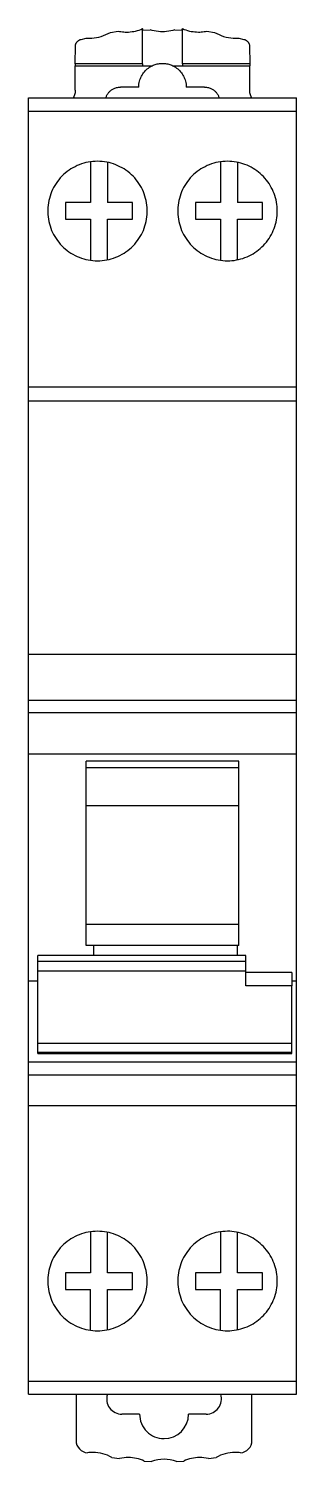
# Model space of a CAD drawing. Header units: millimetres. Extents: x 1019 to 1519, y 1262 to 1448.
# Drawn here: x 1132.85 to 1134.6, y 1264.95 to 1274.32 of the extents above; entities that cross this region are included whole.
import ezdxf

# ---------------------------------------------------------------- set-up
doc = ezdxf.new("R2010")
doc.units = ezdxf.units.MM

msp = doc.modelspace()

# ---------------------------------------------------------------- linework, layer by layer
for p, q in [((1133.3547, 1274.2835), (1133.3694, 1274.2905)), ((1133.3694, 1274.2905), (1133.3839, 1274.2986)), ((1133.3839, 1274.2986), (1133.4341, 1274.3067)), ((1133.4341, 1274.3067), (1133.4435, 1274.3048)), ((1133.4435, 1274.3048), (1133.4529, 1274.3033)), ((1133.4529, 1274.3033), (1133.4623, 1274.3021)), ((1133.4623, 1274.3021), (1133.4716, 1274.3012)), ((1133.4716, 1274.3012), (1133.4809, 1274.3007)), ((1133.4809, 1274.3007), (1133.4901, 1274.3006)), ((1133.4901, 1274.3006), (1133.502, 1274.3008)), ((1133.502, 1274.3008), (1133.5138, 1274.3017)), ((1133.5138, 1274.3017), (1133.5255, 1274.303)), ((1133.5255, 1274.303), (1133.5372, 1274.3049)), ((1133.5372, 1274.3049), (1133.5488, 1274.3073)), ((1133.5488, 1274.3073), (1133.5603, 1274.3103)), ((1133.5603, 1274.3103), (1133.5719, 1274.3138)), ((1133.5719, 1274.3138), (1133.5833, 1274.318)), ((1133.5833, 1274.318), (1133.5947, 1274.3227)), ((1133.5955, 1274.3164), (1133.5947, 1274.3227)), ((1133.5947, 1274.0918), (1133.5947, 1274.3227)), ((1133.5947, 1274.3164), (1133.5955, 1274.3164)), ((1133.5959, 1274.3131), (1133.5955, 1274.3164)), ((1133.5959, 1274.3131), (1133.6436, 1274.3154)), ((1133.6572, 1274.3112), (1133.6436, 1274.3154)), ((1133.6707, 1274.3078), (1133.6572, 1274.3112)), ((1133.6842, 1274.3053), (1133.6707, 1274.3078)), ((1133.6977, 1274.3034), (1133.6842, 1274.3053)), ((1133.7112, 1274.3024), (1133.6977, 1274.3034)), ((1133.7247, 1274.302), (1133.7112, 1274.3024)), ((1133.7382, 1274.3024), (1133.7247, 1274.302)), ((1133.7517, 1274.3034), (1133.7382, 1274.3024)), ((1133.7652, 1274.3053), (1133.7517, 1274.3034)), ((1133.7787, 1274.3078), (1133.7652, 1274.3053)), ((1133.7923, 1274.3112), (1133.7787, 1274.3078)), ((1133.8058, 1274.3154), (1133.7923, 1274.3112)), ((1133.8058, 1274.3154), (1133.8535, 1274.3131)), ((1133.8535, 1274.3131), (1133.8539, 1274.3164)), ((1133.8539, 1274.3164), (1133.8547, 1274.3227)), ((1133.8539, 1274.3164), (1133.8547, 1274.3164)), ((1133.8547, 1274.3227), (1133.8661, 1274.318)), ((1133.8547, 1274.0918), (1133.8547, 1274.3227)), ((1133.8661, 1274.318), (1133.8776, 1274.3139)), ((1133.8776, 1274.3139), (1133.8892, 1274.3103)), ((1133.8892, 1274.3103), (1133.9008, 1274.3073)), ((1133.9008, 1274.3073), (1133.9125, 1274.3049)), ((1133.9125, 1274.3049), (1133.9242, 1274.303)), ((1133.9242, 1274.303), (1133.9359, 1274.3017)), ((1133.9359, 1274.3017), (1133.9478, 1274.3009)), ((1133.9478, 1274.3009), (1133.9597, 1274.3006)), ((1133.9597, 1274.3006), (1133.9688, 1274.3008)), ((1133.9688, 1274.3008), (1133.9779, 1274.3012)), ((1133.9779, 1274.3012), (1133.9871, 1274.3021)), ((1133.9871, 1274.3021), (1133.9963, 1274.3032)), ((1133.9963, 1274.3032), (1134.0056, 1274.3047)), ((1134.0056, 1274.3047), (1134.0149, 1274.3065)), ((1134.0149, 1274.3065), (1134.065, 1274.2986)), ((1134.065, 1274.2986), (1134.0795, 1274.2905)), ((1134.0795, 1274.2905), (1134.0943, 1274.2835)), ((1133.1548, 1274.0918), (1133.1549, 1274.2094)), ((1133.1549, 1274.2094), (1133.1553, 1274.2124)), ((1133.1553, 1274.2124), (1133.1558, 1274.2152)), ((1133.1558, 1274.2152), (1133.1564, 1274.218)), ((1133.1564, 1274.218), (1133.1572, 1274.2206)), ((1133.1572, 1274.2206), (1133.1581, 1274.2231)), ((1133.1581, 1274.2231), (1133.1591, 1274.2255)), ((1133.1591, 1274.2255), (1133.1603, 1274.2278)), ((1133.1603, 1274.2278), (1133.1615, 1274.23)), ((1133.1615, 1274.23), (1133.1629, 1274.2321)), ((1133.1629, 1274.2321), (1133.1644, 1274.2341)), ((1133.1644, 1274.2341), (1133.1659, 1274.236)), ((1133.1659, 1274.236), (1133.1676, 1274.2379)), ((1133.1676, 1274.2379), (1133.1693, 1274.2397)), ((1133.1693, 1274.2397), (1133.1711, 1274.2414)), ((1133.1711, 1274.2414), (1133.173, 1274.2431)), ((1133.173, 1274.2431), (1133.175, 1274.2446)), ((1133.175, 1274.2446), (1133.1772, 1274.246)), ((1133.1772, 1274.246), (1133.1794, 1274.2474)), ((1133.1794, 1274.2474), (1133.1818, 1274.2486)), ((1133.1818, 1274.2486), (1133.1843, 1274.2497)), ((1133.1843, 1274.2497), (1133.1869, 1274.2507)), ((1133.1869, 1274.2507), (1133.1897, 1274.2516)), ((1133.1897, 1274.2516), (1133.1926, 1274.2523)), ((1133.1926, 1274.2523), (1133.2253, 1274.2612)), ((1133.2253, 1274.2612), (1133.2287, 1274.261)), ((1133.2287, 1274.261), (1133.232, 1274.2608)), ((1133.232, 1274.2608), (1133.2354, 1274.2606)), ((1133.2354, 1274.2606), (1133.2387, 1274.2605)), ((1133.2387, 1274.2605), (1133.2421, 1274.2605)), ((1133.2421, 1274.2605), (1133.2454, 1274.2605)), ((1133.2454, 1274.2605), (1133.2617, 1274.2609)), ((1133.2617, 1274.2609), (1133.2777, 1274.2624)), ((1133.2777, 1274.2624), (1133.2935, 1274.2648)), ((1133.2935, 1274.2648), (1133.3092, 1274.2681)), ((1133.3092, 1274.2681), (1133.3245, 1274.2723)), ((1133.3245, 1274.2723), (1133.3397, 1274.2774)), ((1133.3397, 1274.2774), (1133.3547, 1274.2835)), ((1134.0943, 1274.2835), (1134.1093, 1274.2774)), ((1134.1093, 1274.2774), (1134.1245, 1274.2723)), ((1134.1245, 1274.2723), (1134.14, 1274.2681)), ((1134.14, 1274.2681), (1134.1557, 1274.2648)), ((1134.1557, 1274.2648), (1134.1715, 1274.2624)), ((1134.1715, 1274.2624), (1134.1876, 1274.2609)), ((1134.1876, 1274.2609), (1134.204, 1274.2605)), ((1134.204, 1274.2605), (1134.2073, 1274.2605)), ((1134.2073, 1274.2605), (1134.2106, 1274.2605)), ((1134.2106, 1274.2605), (1134.214, 1274.2606)), ((1134.214, 1274.2606), (1134.2174, 1274.2608)), ((1134.2174, 1274.2608), (1134.2207, 1274.261)), ((1134.2207, 1274.261), (1134.2241, 1274.2612)), ((1134.2241, 1274.2612), (1134.2568, 1274.2523)), ((1134.2568, 1274.2523), (1134.2597, 1274.2516)), ((1134.2597, 1274.2516), (1134.2625, 1274.2507)), ((1134.2625, 1274.2507), (1134.2651, 1274.2497)), ((1134.2651, 1274.2497), (1134.2676, 1274.2486)), ((1134.2676, 1274.2486), (1134.27, 1274.2474)), ((1134.27, 1274.2474), (1134.2722, 1274.246)), ((1134.2722, 1274.246), (1134.2744, 1274.2446)), ((1134.2744, 1274.2446), (1134.2764, 1274.243)), ((1134.2764, 1274.243), (1134.2783, 1274.2414)), ((1134.2783, 1274.2414), (1134.2801, 1274.2397)), ((1134.2801, 1274.2397), (1134.2818, 1274.2379)), ((1134.2818, 1274.2379), (1134.2834, 1274.236)), ((1134.2834, 1274.236), (1134.285, 1274.2341)), ((1134.285, 1274.2341), (1134.2865, 1274.2321)), ((1134.2865, 1274.2321), (1134.2878, 1274.2299)), ((1134.2878, 1274.2299), (1134.2891, 1274.2278)), ((1134.2891, 1274.2278), (1134.2902, 1274.2255)), ((1134.2902, 1274.2255), (1134.2913, 1274.2231)), ((1134.2913, 1274.2231), (1134.2922, 1274.2206)), ((1134.2922, 1274.2206), (1134.293, 1274.2179)), ((1134.293, 1274.2179), (1134.2936, 1274.2152)), ((1134.2936, 1274.2152), (1134.2941, 1274.2123)), ((1134.2941, 1274.2123), (1134.2945, 1274.2094)), ((1134.2945, 1274.2094), (1134.2946, 1274.0918)), ((1133.1547, 1273.9206), (1133.1548, 1274.0802)), ((1133.5947, 1274.0918), (1133.1548, 1274.0918)), ((1133.1548, 1274.0918), (1133.1548, 1274.0802)), ((1133.1548, 1274.0802), (1133.5947, 1274.0802)), ((1133.5831, 1274.0038), (1133.5869, 1274.0117)), ((1133.5869, 1274.0117), (1133.5911, 1274.0193)), ((1133.5911, 1274.0193), (1133.5957, 1274.0266)), ((1133.5947, 1274.0918), (1133.5947, 1274.0802)), ((1133.5947, 1274.0802), (1133.6571, 1274.0802)), ((1133.5957, 1274.0266), (1133.6007, 1274.0337)), ((1133.6007, 1274.0337), (1133.6061, 1274.0405)), ((1133.6061, 1274.0405), (1133.612, 1274.0471)), ((1133.612, 1274.0471), (1133.6182, 1274.0534)), ((1133.6182, 1274.0534), (1133.625, 1274.0594)), ((1133.625, 1274.0594), (1133.6322, 1274.0651)), ((1133.6322, 1274.0651), (1133.6399, 1274.0705)), ((1133.6399, 1274.0705), (1133.6482, 1274.0755)), ((1133.6482, 1274.0755), (1133.6571, 1274.0802)), ((1133.6571, 1274.0802), (1133.6638, 1274.0833)), ((1133.6638, 1274.0833), (1133.6706, 1274.086)), ((1133.6706, 1274.086), (1133.6774, 1274.0884)), ((1133.6774, 1274.0884), (1133.6841, 1274.0904)), ((1133.6841, 1274.0904), (1133.6909, 1274.0921)), ((1133.6909, 1274.0921), (1133.6976, 1274.0934)), ((1133.6976, 1274.0934), (1133.7044, 1274.0945)), ((1133.7044, 1274.0945), (1133.7112, 1274.0952)), ((1133.7112, 1274.0952), (1133.7179, 1274.0956)), ((1133.7179, 1274.0956), (1133.7247, 1274.0957)), ((1133.7247, 1274.0957), (1133.7315, 1274.0956)), ((1133.7315, 1274.0956), (1133.7382, 1274.0952)), ((1133.7382, 1274.0952), (1133.745, 1274.0945)), ((1133.745, 1274.0945), (1133.7518, 1274.0934)), ((1133.7518, 1274.0934), (1133.7585, 1274.0921)), ((1133.7585, 1274.0921), (1133.7653, 1274.0904)), ((1133.7653, 1274.0904), (1133.7721, 1274.0884)), ((1133.7721, 1274.0884), (1133.7788, 1274.086)), ((1133.7788, 1274.086), (1133.7856, 1274.0833)), ((1133.7856, 1274.0833), (1133.7923, 1274.0802)), ((1133.7923, 1274.0802), (1133.8547, 1274.0802)), ((1133.7923, 1274.0802), (1133.8012, 1274.0755)), ((1133.8012, 1274.0755), (1133.8095, 1274.0705)), ((1133.8095, 1274.0705), (1133.8172, 1274.0651)), ((1133.8172, 1274.0651), (1133.8244, 1274.0594)), ((1133.8244, 1274.0594), (1133.8312, 1274.0534)), ((1133.8312, 1274.0534), (1133.8375, 1274.0471)), ((1133.8375, 1274.0471), (1133.8433, 1274.0405)), ((1133.8433, 1274.0405), (1133.8487, 1274.0337)), ((1133.8487, 1274.0337), (1133.8537, 1274.0266)), ((1133.8537, 1274.0266), (1133.8583, 1274.0193)), ((1134.2946, 1274.0918), (1133.8547, 1274.0918)), ((1133.8547, 1274.0918), (1133.8547, 1274.0802)), ((1133.8547, 1274.0802), (1134.2946, 1274.0802)), ((1133.8583, 1274.0193), (1133.8625, 1274.0117)), ((1133.8625, 1274.0117), (1133.8663, 1274.0038)), ((1134.2946, 1274.0918), (1134.2946, 1274.0802)), ((1134.2947, 1273.9206), (1134.2946, 1274.0802)), ((1133.1547, 1273.9206), (1133.1543, 1273.9119)), ((1133.3812, 1273.9136), (1133.3847, 1273.9167)), ((1133.3847, 1273.9167), (1133.3883, 1273.9197)), ((1133.3883, 1273.9197), (1133.3921, 1273.9225)), ((1133.3921, 1273.9225), (1133.3961, 1273.9252)), ((1133.3961, 1273.9252), (1133.4003, 1273.9277)), ((1133.4003, 1273.9277), (1133.4047, 1273.93)), ((1133.4047, 1273.93), (1133.4092, 1273.9322)), ((1133.4092, 1273.9322), (1133.4141, 1273.9342)), ((1133.4141, 1273.9342), (1133.4192, 1273.936)), ((1133.4192, 1273.936), (1133.4245, 1273.9375)), ((1133.4245, 1273.9375), (1133.4302, 1273.9388)), ((1133.4302, 1273.9388), (1133.4362, 1273.9399)), ((1133.4362, 1273.9399), (1133.4427, 1273.9405)), ((1133.4427, 1273.9405), (1133.4497, 1273.9407)), ((1133.5697, 1273.9407), (1133.4497, 1273.9407)), ((1133.5697, 1273.9407), (1133.57, 1273.9508)), ((1133.57, 1273.9508), (1133.5709, 1273.9604)), ((1133.5709, 1273.9604), (1133.5724, 1273.9697)), ((1133.5724, 1273.9697), (1133.5744, 1273.9787)), ((1133.5744, 1273.9787), (1133.5769, 1273.9873)), ((1133.5769, 1273.9873), (1133.5798, 1273.9957)), ((1133.5798, 1273.9957), (1133.5831, 1274.0038)), ((1133.8663, 1274.0038), (1133.8696, 1273.9957)), ((1133.8696, 1273.9957), (1133.8725, 1273.9873)), ((1133.8725, 1273.9873), (1133.875, 1273.9787)), ((1133.875, 1273.9787), (1133.877, 1273.9697)), ((1133.877, 1273.9697), (1133.8785, 1273.9604)), ((1133.8785, 1273.9604), (1133.8794, 1273.9508)), ((1133.8794, 1273.9508), (1133.8797, 1273.9407)), ((1133.9997, 1273.9407), (1133.8797, 1273.9407)), ((1133.9997, 1273.9407), (1134.0067, 1273.9405)), ((1134.0067, 1273.9405), (1134.0132, 1273.9399)), ((1134.0132, 1273.9399), (1134.0192, 1273.9388)), ((1134.0192, 1273.9388), (1134.0249, 1273.9375)), ((1134.0249, 1273.9375), (1134.0302, 1273.936)), ((1134.0302, 1273.936), (1134.0353, 1273.9342)), ((1134.0353, 1273.9342), (1134.0402, 1273.9322)), ((1134.0402, 1273.9322), (1134.0448, 1273.93)), ((1134.0448, 1273.93), (1134.0491, 1273.9277)), ((1134.0491, 1273.9277), (1134.0533, 1273.9252)), ((1134.0533, 1273.9252), (1134.0573, 1273.9225)), ((1134.0573, 1273.9225), (1134.0611, 1273.9197)), ((1134.0611, 1273.9197), (1134.0647, 1273.9167)), ((1134.0647, 1273.9167), (1134.0682, 1273.9136)), ((1134.2951, 1273.9119), (1134.2947, 1273.9206)), ((1132.8497, 1273.7841), (1132.8497, 1273.8707)), ((1132.8497, 1273.8707), (1134.5997, 1273.8707)), ((1133.1444, 1273.8766), (1133.1413, 1273.8707)), ((1133.1473, 1273.8828), (1133.1444, 1273.8766)), ((1133.1497, 1273.8894), (1133.1473, 1273.8828)), ((1133.1518, 1273.8964), (1133.1497, 1273.8894)), ((1133.1534, 1273.9039), (1133.1518, 1273.8964)), ((1133.1543, 1273.9119), (1133.1534, 1273.9039)), ((1133.3543, 1273.8707), (1133.3559, 1273.8754)), ((1133.3559, 1273.8754), (1133.3576, 1273.8798)), ((1133.3576, 1273.8798), (1133.3596, 1273.8841)), ((1133.3596, 1273.8841), (1133.3617, 1273.8883)), ((1133.3617, 1273.8883), (1133.364, 1273.8923)), ((1133.364, 1273.8923), (1133.3665, 1273.8962)), ((1133.3665, 1273.8962), (1133.3691, 1273.8999)), ((1133.3691, 1273.8999), (1133.3719, 1273.9035)), ((1133.3719, 1273.9035), (1133.3748, 1273.907)), ((1133.3748, 1273.907), (1133.3779, 1273.9104)), ((1133.3779, 1273.9104), (1133.3812, 1273.9136)), ((1134.0682, 1273.9136), (1134.0715, 1273.9104)), ((1134.0715, 1273.9104), (1134.0746, 1273.907)), ((1134.0746, 1273.907), (1134.0775, 1273.9035)), ((1134.0775, 1273.9035), (1134.0803, 1273.8999)), ((1134.0803, 1273.8999), (1134.0829, 1273.8962)), ((1134.0829, 1273.8962), (1134.0854, 1273.8923)), ((1134.0854, 1273.8923), (1134.0877, 1273.8883)), ((1134.0877, 1273.8883), (1134.0898, 1273.8841)), ((1134.0898, 1273.8841), (1134.0918, 1273.8798)), ((1134.0918, 1273.8798), (1134.0935, 1273.8754)), ((1134.0935, 1273.8754), (1134.0951, 1273.8707)), ((1134.296, 1273.9039), (1134.2951, 1273.9119)), ((1134.2976, 1273.8964), (1134.296, 1273.9039)), ((1134.2997, 1273.8894), (1134.2976, 1273.8964)), ((1134.3021, 1273.8828), (1134.2997, 1273.8894)), ((1134.305, 1273.8766), (1134.3021, 1273.8828)), ((1134.3081, 1273.8707), (1134.305, 1273.8766)), ((1134.5997, 1273.7841), (1134.5997, 1273.8707)), ((1132.8497, 1271.9807), (1132.8497, 1273.7841)), ((1132.8497, 1273.7841), (1134.5997, 1273.7841)), ((1134.5997, 1271.9807), (1134.5997, 1273.7841)), ((1133.2243, 1273.4462), (1133.2096, 1273.4423)), ((1133.2392, 1273.4494), (1133.2243, 1273.4462)), ((1133.2541, 1273.4518), (1133.2392, 1273.4494)), ((1133.2692, 1273.4536), (1133.2541, 1273.4518)), ((1133.2547, 1273.4519), (1133.2547, 1273.1857)), ((1133.2844, 1273.4547), (1133.2692, 1273.4536)), ((1133.2997, 1273.455), (1133.2844, 1273.4547)), ((1133.3151, 1273.4547), (1133.2997, 1273.455)), ((1133.3303, 1273.4536), (1133.3151, 1273.4547)), ((1133.3453, 1273.4518), (1133.3303, 1273.4536)), ((1133.3603, 1273.4493), (1133.3453, 1273.4518)), ((1133.3752, 1273.4462), (1133.3603, 1273.4493)), ((1133.3647, 1273.4485), (1133.3647, 1273.1857)), ((1133.3899, 1273.4423), (1133.3752, 1273.4462)), ((1134.0743, 1273.4462), (1134.0596, 1273.4423)), ((1134.0891, 1273.4494), (1134.0743, 1273.4462)), ((1134.1041, 1273.4518), (1134.0891, 1273.4494)), ((1134.1192, 1273.4536), (1134.1041, 1273.4518)), ((1134.1047, 1273.4519), (1134.1047, 1273.1857)), ((1134.1344, 1273.4547), (1134.1192, 1273.4536)), ((1134.1497, 1273.455), (1134.1344, 1273.4547)), ((1134.1644, 1273.4547), (1134.1497, 1273.455)), ((1134.1789, 1273.4537), (1134.1644, 1273.4547)), ((1134.1933, 1273.4521), (1134.1789, 1273.4537)), ((1134.2077, 1273.4498), (1134.1933, 1273.4521)), ((1134.2219, 1273.4469), (1134.2077, 1273.4498)), ((1134.2147, 1273.4485), (1134.2147, 1273.1857)), ((1134.2361, 1273.4433), (1134.2219, 1273.4469)), ((1133.0671, 1273.3572), (1133.0567, 1273.346)), ((1133.078, 1273.3678), (1133.0671, 1273.3572)), ((1133.0893, 1273.3779), (1133.078, 1273.3678)), ((1133.1012, 1273.3875), (1133.0893, 1273.3779)), ((1133.1135, 1273.3965), (1133.1012, 1273.3875)), ((1133.1262, 1273.4049), (1133.1135, 1273.3965)), ((1133.1393, 1273.4128), (1133.1262, 1273.4049)), ((1133.1528, 1273.42), (1133.1393, 1273.4128)), ((1133.1665, 1273.4266), (1133.1528, 1273.42)), ((1133.1806, 1273.4325), (1133.1665, 1273.4266)), ((1133.195, 1273.4377), (1133.1806, 1273.4325)), ((1133.2096, 1273.4423), (1133.195, 1273.4377)), ((1133.4045, 1273.4377), (1133.3899, 1273.4423)), ((1133.4188, 1273.4325), (1133.4045, 1273.4377)), ((1133.4329, 1273.4265), (1133.4188, 1273.4325)), ((1133.4467, 1273.4199), (1133.4329, 1273.4265)), ((1133.4602, 1273.4127), (1133.4467, 1273.4199)), ((1133.4733, 1273.4049), (1133.4602, 1273.4127)), ((1133.486, 1273.3964), (1133.4733, 1273.4049)), ((1133.4983, 1273.3874), (1133.486, 1273.3964)), ((1133.5102, 1273.3778), (1133.4983, 1273.3874)), ((1133.5216, 1273.3677), (1133.5102, 1273.3778)), ((1133.5324, 1273.3571), (1133.5216, 1273.3677)), ((1133.5428, 1273.346), (1133.5324, 1273.3571)), ((1133.917, 1273.3572), (1133.9066, 1273.346)), ((1133.9279, 1273.3678), (1133.917, 1273.3572)), ((1133.9393, 1273.3779), (1133.9279, 1273.3678)), ((1133.9512, 1273.3875), (1133.9393, 1273.3779)), ((1133.9635, 1273.3965), (1133.9512, 1273.3875)), ((1133.9762, 1273.4049), (1133.9635, 1273.3965)), ((1133.9893, 1273.4128), (1133.9762, 1273.4049)), ((1134.0027, 1273.42), (1133.9893, 1273.4128)), ((1134.0165, 1273.4266), (1134.0027, 1273.42)), ((1134.0306, 1273.4325), (1134.0165, 1273.4266)), ((1134.045, 1273.4377), (1134.0306, 1273.4325)), ((1134.0596, 1273.4423), (1134.045, 1273.4377)), ((1134.2501, 1273.4392), (1134.2361, 1273.4433)), ((1134.2638, 1273.4344), (1134.2501, 1273.4392)), ((1134.2774, 1273.4289), (1134.2638, 1273.4344)), ((1134.2907, 1273.4229), (1134.2774, 1273.4289)), ((1134.3037, 1273.4163), (1134.2907, 1273.4229)), ((1134.3164, 1273.4091), (1134.3037, 1273.4163)), ((1134.3288, 1273.4014), (1134.3164, 1273.4091)), ((1134.3407, 1273.3931), (1134.3288, 1273.4014)), ((1134.3524, 1273.3842), (1134.3407, 1273.3931)), ((1134.3636, 1273.3749), (1134.3524, 1273.3842)), ((1134.3744, 1273.3651), (1134.3636, 1273.3749)), ((1134.3847, 1273.3548), (1134.3744, 1273.3651)), ((1134.3946, 1273.344), (1134.3847, 1273.3548)), ((1133.0061, 1273.2701), (1132.9999, 1273.2562)), ((1133.013, 1273.2836), (1133.0061, 1273.2701)), ((1133.0205, 1273.2969), (1133.013, 1273.2836)), ((1133.0287, 1273.3098), (1133.0205, 1273.2969)), ((1133.0374, 1273.3223), (1133.0287, 1273.3098)), ((1133.0468, 1273.3344), (1133.0374, 1273.3223)), ((1133.0567, 1273.346), (1133.0468, 1273.3344)), ((1133.5527, 1273.3343), (1133.5428, 1273.346)), ((1133.562, 1273.3222), (1133.5527, 1273.3343)), ((1133.5708, 1273.3097), (1133.562, 1273.3222)), ((1133.5789, 1273.2968), (1133.5708, 1273.3097)), ((1133.5865, 1273.2835), (1133.5789, 1273.2968)), ((1133.5933, 1273.27), (1133.5865, 1273.2835)), ((1133.5996, 1273.2561), (1133.5933, 1273.27)), ((1133.8561, 1273.2701), (1133.8499, 1273.2562)), ((1133.863, 1273.2836), (1133.8561, 1273.2701)), ((1133.8705, 1273.2969), (1133.863, 1273.2836)), ((1133.8787, 1273.3098), (1133.8705, 1273.2969)), ((1133.8874, 1273.3223), (1133.8787, 1273.3098)), ((1133.8968, 1273.3344), (1133.8874, 1273.3223)), ((1133.9066, 1273.346), (1133.8968, 1273.3344)), ((1134.4039, 1273.3328), (1134.3946, 1273.344)), ((1134.4128, 1273.3212), (1134.4039, 1273.3328)), ((1134.4211, 1273.3092), (1134.4128, 1273.3212)), ((1134.4289, 1273.2968), (1134.4211, 1273.3092)), ((1134.4361, 1273.2841), (1134.4289, 1273.2968)), ((1134.4428, 1273.2711), (1134.4361, 1273.2841)), ((1134.4488, 1273.2578), (1134.4428, 1273.2711)), ((1134.4543, 1273.2442), (1134.4488, 1273.2578)), ((1132.9765, 1273.1679), (1132.9751, 1273.1527)), ((1132.9787, 1273.183), (1132.9765, 1273.1679)), ((1132.9816, 1273.198), (1132.9787, 1273.183)), ((1132.9851, 1273.2129), (1132.9816, 1273.198)), ((1132.9894, 1273.2276), (1132.9851, 1273.2129)), ((1132.9943, 1273.2421), (1132.9894, 1273.2276)), ((1132.9999, 1273.2562), (1132.9943, 1273.2421)), ((1133.0915, 1273.1857), (1133.0915, 1273.0757)), ((1133.2547, 1273.1857), (1133.0915, 1273.1857)), ((1133.5279, 1273.1857), (1133.3647, 1273.1857)), ((1133.5279, 1273.0757), (1133.5279, 1273.1857)), ((1133.6051, 1273.242), (1133.5996, 1273.2561)), ((1133.61, 1273.2276), (1133.6051, 1273.242)), ((1133.6143, 1273.2129), (1133.61, 1273.2276)), ((1133.6178, 1273.198), (1133.6143, 1273.2129)), ((1133.6207, 1273.183), (1133.6178, 1273.198)), ((1133.6229, 1273.1679), (1133.6207, 1273.183)), ((1133.6243, 1273.1527), (1133.6229, 1273.1679)), ((1133.8265, 1273.1679), (1133.8251, 1273.1527)), ((1133.8287, 1273.183), (1133.8265, 1273.1679)), ((1133.8316, 1273.198), (1133.8287, 1273.183)), ((1133.8351, 1273.2129), (1133.8316, 1273.198)), ((1133.8394, 1273.2276), (1133.8351, 1273.2129)), ((1133.8443, 1273.242), (1133.8394, 1273.2276)), ((1133.8499, 1273.2562), (1133.8443, 1273.242)), ((1133.9415, 1273.1857), (1133.9415, 1273.0757)), ((1134.1047, 1273.1857), (1133.9415, 1273.1857)), ((1134.3779, 1273.1857), (1134.2147, 1273.1857)), ((1134.3779, 1273.0757), (1134.3779, 1273.1857)), ((1134.4591, 1273.2304), (1134.4543, 1273.2442)), ((1134.4633, 1273.2164), (1134.4591, 1273.2304)), ((1134.4669, 1273.2022), (1134.4633, 1273.2164)), ((1134.4698, 1273.188), (1134.4669, 1273.2022)), ((1134.4721, 1273.1736), (1134.4698, 1273.188)), ((1134.4738, 1273.1592), (1134.4721, 1273.1736)), ((1132.9751, 1273.1527), (1132.9744, 1273.1375)), ((1132.9744, 1273.1375), (1132.9744, 1273.1223)), ((1132.9744, 1273.1223), (1132.9751, 1273.1071)), ((1132.9751, 1273.1071), (1132.9765, 1273.0919)), ((1132.9765, 1273.0919), (1132.9787, 1273.0768)), ((1132.9787, 1273.0768), (1132.9815, 1273.0617)), ((1133.0915, 1273.0757), (1133.2547, 1273.0757)), ((1133.2547, 1273.0757), (1133.2547, 1272.8076)), ((1133.3647, 1273.0757), (1133.5279, 1273.0757)), ((1133.3647, 1272.8111), (1133.3647, 1273.0757)), ((1133.6179, 1273.0617), (1133.6207, 1273.0768)), ((1133.6207, 1273.0768), (1133.6229, 1273.0919)), ((1133.6229, 1273.0919), (1133.6243, 1273.1071)), ((1133.625, 1273.1375), (1133.6243, 1273.1527)), ((1133.6243, 1273.1071), (1133.625, 1273.1223)), ((1133.625, 1273.1223), (1133.625, 1273.1375)), ((1133.8251, 1273.1527), (1133.8244, 1273.1375)), ((1133.8244, 1273.1375), (1133.8244, 1273.1223)), ((1133.8244, 1273.1223), (1133.8251, 1273.1071)), ((1133.8251, 1273.1071), (1133.8265, 1273.0919)), ((1133.8265, 1273.0919), (1133.8287, 1273.0768)), ((1133.8287, 1273.0768), (1133.8315, 1273.0617)), ((1133.9415, 1273.0757), (1134.1047, 1273.0757)), ((1134.1047, 1273.0757), (1134.1047, 1272.8076)), ((1134.2147, 1273.0757), (1134.3779, 1273.0757)), ((1134.2147, 1272.8111), (1134.2147, 1273.0757)), ((1134.467, 1273.0578), (1134.4699, 1273.072)), ((1134.4699, 1273.072), (1134.4722, 1273.0864)), ((1134.4722, 1273.0864), (1134.4738, 1273.1008)), ((1134.4748, 1273.1447), (1134.4738, 1273.1592)), ((1134.4738, 1273.1008), (1134.4748, 1273.1153)), ((1134.4751, 1273.13), (1134.4748, 1273.1447)), ((1134.4748, 1273.1153), (1134.4751, 1273.13)), ((1132.9815, 1273.0617), (1132.9851, 1273.0469)), ((1132.9851, 1273.0469), (1132.9893, 1273.0322)), ((1132.9893, 1273.0322), (1132.9942, 1273.0177)), ((1132.9942, 1273.0177), (1132.9998, 1273.0036)), ((1132.9998, 1273.0036), (1133.006, 1272.9897)), ((1133.006, 1272.9897), (1133.0129, 1272.9761)), ((1133.5865, 1272.9761), (1133.5934, 1272.9896)), ((1133.5934, 1272.9896), (1133.5996, 1273.0035)), ((1133.5996, 1273.0035), (1133.6052, 1273.0177)), ((1133.6052, 1273.0177), (1133.6101, 1273.0321)), ((1133.6101, 1273.0321), (1133.6143, 1273.0468)), ((1133.6143, 1273.0468), (1133.6179, 1273.0617)), ((1133.8315, 1273.0617), (1133.8351, 1273.0468)), ((1133.8351, 1273.0468), (1133.8393, 1273.0322)), ((1133.8393, 1273.0322), (1133.8442, 1273.0177)), ((1133.8442, 1273.0177), (1133.8498, 1273.0036)), ((1133.8498, 1273.0036), (1133.856, 1272.9897)), ((1133.856, 1272.9897), (1133.8629, 1272.9761)), ((1134.4364, 1272.9758), (1134.443, 1272.9889)), ((1134.443, 1272.9889), (1134.449, 1273.0022)), ((1134.449, 1273.0022), (1134.4545, 1273.0158)), ((1134.4545, 1273.0158), (1134.4593, 1273.0296)), ((1134.4593, 1273.0296), (1134.4635, 1273.0436)), ((1134.4635, 1273.0436), (1134.467, 1273.0578)), ((1133.0129, 1272.9761), (1133.0204, 1272.9629)), ((1133.0204, 1272.9629), (1133.0286, 1272.95)), ((1133.0286, 1272.95), (1133.0373, 1272.9374)), ((1133.0373, 1272.9374), (1133.0467, 1272.9253)), ((1133.0467, 1272.9253), (1133.0565, 1272.9136)), ((1133.0565, 1272.9136), (1133.0669, 1272.9025)), ((1133.0669, 1272.9025), (1133.0778, 1272.8918)), ((1133.0778, 1272.8918), (1133.0892, 1272.8817)), ((1133.5101, 1272.8816), (1133.5215, 1272.8918)), ((1133.5215, 1272.8918), (1133.5324, 1272.9024)), ((1133.5324, 1272.9024), (1133.5428, 1272.9136)), ((1133.5428, 1272.9136), (1133.5527, 1272.9252)), ((1133.5527, 1272.9252), (1133.562, 1272.9373)), ((1133.562, 1272.9373), (1133.5708, 1272.9499)), ((1133.5708, 1272.9499), (1133.5789, 1272.9628)), ((1133.5789, 1272.9628), (1133.5865, 1272.9761)), ((1133.8629, 1272.9761), (1133.8704, 1272.9629)), ((1133.8704, 1272.9629), (1133.8786, 1272.95)), ((1133.8786, 1272.95), (1133.8873, 1272.9374)), ((1133.8873, 1272.9374), (1133.8967, 1272.9253)), ((1133.8967, 1272.9253), (1133.9065, 1272.9136)), ((1133.9065, 1272.9136), (1133.9169, 1272.9025)), ((1133.9169, 1272.9025), (1133.9278, 1272.8918)), ((1133.9278, 1272.8918), (1133.9392, 1272.8817)), ((1134.3526, 1272.8755), (1134.3638, 1272.8849)), ((1134.3638, 1272.8849), (1134.3746, 1272.8947)), ((1134.3746, 1272.8947), (1134.385, 1272.9051)), ((1134.385, 1272.9051), (1134.3948, 1272.9159)), ((1134.3948, 1272.9159), (1134.4042, 1272.9271)), ((1134.4042, 1272.9271), (1134.413, 1272.9387)), ((1134.413, 1272.9387), (1134.4214, 1272.9507)), ((1134.4214, 1272.9507), (1134.4291, 1272.9631)), ((1134.4291, 1272.9631), (1134.4364, 1272.9758)), ((1133.0892, 1272.8817), (1133.1011, 1272.8721)), ((1133.1011, 1272.8721), (1133.1134, 1272.8631)), ((1133.1134, 1272.8631), (1133.1261, 1272.8547)), ((1133.1261, 1272.8547), (1133.1392, 1272.8468)), ((1133.1392, 1272.8468), (1133.1527, 1272.8396)), ((1133.1527, 1272.8396), (1133.1665, 1272.833)), ((1133.1665, 1272.833), (1133.1806, 1272.8271)), ((1133.1806, 1272.8271), (1133.195, 1272.8218)), ((1133.195, 1272.8218), (1133.2095, 1272.8173)), ((1133.2095, 1272.8173), (1133.2243, 1272.8134)), ((1133.2243, 1272.8134), (1133.2391, 1272.8102)), ((1133.2391, 1272.8102), (1133.2541, 1272.8077)), ((1133.2541, 1272.8077), (1133.2691, 1272.8059)), ((1133.2691, 1272.8059), (1133.2844, 1272.8049)), ((1133.2844, 1272.8049), (1133.2997, 1272.8045)), ((1133.2997, 1272.8045), (1133.315, 1272.8049)), ((1133.315, 1272.8049), (1133.3302, 1272.8059)), ((1133.3302, 1272.8059), (1133.3453, 1272.8077)), ((1133.3453, 1272.8077), (1133.3602, 1272.8102)), ((1133.3602, 1272.8102), (1133.3751, 1272.8134)), ((1133.3751, 1272.8134), (1133.3898, 1272.8172)), ((1133.3898, 1272.8172), (1133.4044, 1272.8218)), ((1133.4044, 1272.8218), (1133.4187, 1272.8271)), ((1133.4187, 1272.8271), (1133.4328, 1272.833)), ((1133.4328, 1272.833), (1133.4466, 1272.8396)), ((1133.4466, 1272.8396), (1133.4601, 1272.8468)), ((1133.4601, 1272.8468), (1133.4732, 1272.8546)), ((1133.4732, 1272.8546), (1133.4859, 1272.8631)), ((1133.4859, 1272.8631), (1133.4982, 1272.8721)), ((1133.4982, 1272.8721), (1133.5101, 1272.8816)), ((1133.9392, 1272.8817), (1133.9511, 1272.8721)), ((1133.9511, 1272.8721), (1133.9634, 1272.8631)), ((1133.9634, 1272.8631), (1133.9761, 1272.8547)), ((1133.9761, 1272.8547), (1133.9892, 1272.8468)), ((1133.9892, 1272.8468), (1134.0027, 1272.8396)), ((1134.0027, 1272.8396), (1134.0165, 1272.833)), ((1134.0165, 1272.833), (1134.0306, 1272.8271)), ((1134.0306, 1272.8271), (1134.045, 1272.8218)), ((1134.045, 1272.8218), (1134.0595, 1272.8173)), ((1134.0595, 1272.8173), (1134.0743, 1272.8134)), ((1134.0743, 1272.8134), (1134.0891, 1272.8102)), ((1134.0891, 1272.8102), (1134.1041, 1272.8077)), ((1134.1041, 1272.8077), (1134.1191, 1272.8059)), ((1134.1191, 1272.8059), (1134.1344, 1272.8049)), ((1134.1344, 1272.8049), (1134.1497, 1272.8045)), ((1134.1497, 1272.8045), (1134.1644, 1272.8048)), ((1134.1644, 1272.8048), (1134.1789, 1272.8058)), ((1134.1789, 1272.8058), (1134.1933, 1272.8074)), ((1134.1933, 1272.8074), (1134.2077, 1272.8097)), ((1134.2077, 1272.8097), (1134.2219, 1272.8126)), ((1134.2219, 1272.8126), (1134.2361, 1272.8162)), ((1134.2361, 1272.8162), (1134.2501, 1272.8204)), ((1134.2501, 1272.8204), (1134.2639, 1272.8252)), ((1134.2639, 1272.8252), (1134.2775, 1272.8307)), ((1134.2775, 1272.8307), (1134.2908, 1272.8367)), ((1134.2908, 1272.8367), (1134.3039, 1272.8433)), ((1134.3039, 1272.8433), (1134.3166, 1272.8505)), ((1134.3166, 1272.8505), (1134.329, 1272.8583)), ((1134.329, 1272.8583), (1134.341, 1272.8666)), ((1134.341, 1272.8666), (1134.3526, 1272.8755)), ((1132.8497, 1271.8888), (1132.8497, 1271.9807)), ((1132.8497, 1271.9807), (1134.5997, 1271.9807)), ((1134.5997, 1271.8888), (1134.5997, 1271.9807)), ((1132.8497, 1270.2307), (1132.8497, 1271.8888)), ((1132.8497, 1271.8888), (1134.5997, 1271.8888)), ((1134.5997, 1270.2307), (1134.5997, 1271.8888)), ((1132.8497, 1269.9307), (1132.8497, 1270.2307)), ((1132.8497, 1270.2307), (1134.5997, 1270.2307)), ((1134.5997, 1269.9307), (1134.5997, 1270.2307)), ((1132.8497, 1269.8507), (1132.8497, 1269.9307)), ((1132.8497, 1269.9307), (1134.5997, 1269.9307)), ((1134.5997, 1269.8507), (1134.5997, 1269.9307)), ((1132.8497, 1269.579), (1132.8497, 1269.8507)), ((1132.8497, 1269.8507), (1134.5997, 1269.8507)), ((1134.5997, 1269.579), (1134.5997, 1269.8507)), ((1132.8497, 1268.0959), (1132.8497, 1269.579)), ((1132.8497, 1269.579), (1134.5997, 1269.579)), ((1133.2247, 1268.3257), (1133.2247, 1269.5313)), ((1134.2247, 1269.5313), (1133.2247, 1269.5313)), ((1134.2247, 1268.3257), (1134.2247, 1269.5313)), ((1134.5997, 1268.0959), (1134.5997, 1269.579)), ((1134.2247, 1269.4888), (1133.2247, 1269.4888)), ((1134.2247, 1269.239), (1133.2247, 1269.239)), ((1133.2247, 1268.4655), (1134.2247, 1268.4655)), ((1133.2747, 1268.3257), (1133.2247, 1268.3257)), ((1134.2147, 1268.3257), (1133.2747, 1268.3257)), ((1133.2747, 1268.2605), (1133.2747, 1268.3257)), ((1134.2247, 1268.3257), (1134.2147, 1268.3257)), ((1134.2147, 1268.2605), (1134.2147, 1268.3257)), ((1134.2697, 1268.2605), (1132.9097, 1268.2605)), ((1132.9097, 1268.2232), (1132.9097, 1268.2605)), ((1132.9097, 1268.1607), (1132.9097, 1268.2232)), ((1132.9097, 1268.2232), (1134.2697, 1268.2232)), ((1134.2697, 1268.2232), (1134.2697, 1268.2605)), ((1134.2697, 1268.1607), (1134.2697, 1268.2232)), ((1134.5997, 1267.5649), (1134.5997, 1268.2305)), ((1132.9097, 1268.1607), (1134.2697, 1268.1607)), ((1132.9097, 1268.1405), (1132.9097, 1268.1607)), ((1132.9097, 1268.1193), (1132.9097, 1268.1405)), ((1132.9097, 1268.0972), (1132.9097, 1268.1193)), ((1134.2697, 1268.1479), (1134.2697, 1268.1607)), ((1134.5697, 1268.1494), (1134.2697, 1268.1494)), ((1134.2697, 1268.1347), (1134.2697, 1268.1479)), ((1134.2697, 1268.1211), (1134.2697, 1268.1347)), ((1134.2697, 1268.1071), (1134.2697, 1268.1211)), ((1134.2697, 1268.0927), (1134.2697, 1268.1071)), ((1134.5697, 1268.1494), (1134.5697, 1268.063)), ((1132.8497, 1267.5649), (1132.8497, 1268.0959)), ((1132.8497, 1268.0959), (1132.9097, 1268.0959)), ((1132.9097, 1268.0743), (1132.9097, 1268.0972)), ((1132.9097, 1268.0506), (1132.9097, 1268.0743)), ((1132.9097, 1268.0262), (1132.9097, 1268.0506)), ((1132.9097, 1268.0012), (1132.9097, 1268.0262)), ((1134.2697, 1268.078), (1134.2697, 1268.0927)), ((1134.2697, 1268.063), (1134.2697, 1268.078)), ((1134.5697, 1268.063), (1134.2697, 1268.063)), ((1134.5697, 1268.0959), (1134.5997, 1268.0959)), ((1134.5697, 1268.0447), (1134.5697, 1268.063)), ((1134.5697, 1268.026), (1134.5697, 1268.0447)), ((1134.5697, 1268.0069), (1134.5697, 1268.026)), ((1132.9097, 1267.9756), (1132.9097, 1268.0012)), ((1132.9097, 1267.9497), (1132.9097, 1267.9756)), ((1132.9097, 1267.9234), (1132.9097, 1267.9497)), ((1132.9097, 1267.8968), (1132.9097, 1267.9234)), ((1134.5697, 1267.9875), (1134.5697, 1268.0069)), ((1134.5697, 1267.9679), (1134.5697, 1267.9875)), ((1134.5697, 1267.948), (1134.5697, 1267.9679)), ((1134.5697, 1267.9279), (1134.5697, 1267.948)), ((1134.5697, 1267.9076), (1134.5697, 1267.9279)), ((1132.9097, 1267.8701), (1132.9097, 1267.8968)), ((1132.9097, 1267.8434), (1132.9097, 1267.8701)), ((1132.9097, 1267.8166), (1132.9097, 1267.8434)), ((1134.5697, 1267.8873), (1134.5697, 1267.9076)), ((1134.5697, 1267.8668), (1134.5697, 1267.8873)), ((1134.5697, 1267.8464), (1134.5697, 1267.8668)), ((1134.5697, 1267.8259), (1134.5697, 1267.8464)), ((1134.5697, 1267.8056), (1134.5697, 1267.8259)), ((1132.9097, 1267.79), (1132.9097, 1267.8166)), ((1132.9097, 1267.7636), (1132.9097, 1267.79)), ((1132.9097, 1267.7375), (1132.9097, 1267.7636)), ((1132.9097, 1267.7118), (1132.9097, 1267.7375)), ((1134.5697, 1267.7853), (1134.5697, 1267.8056)), ((1134.5697, 1267.7651), (1134.5697, 1267.7853)), ((1134.5697, 1267.7451), (1134.5697, 1267.7651)), ((1134.5697, 1267.7253), (1134.5697, 1267.7451)), ((1132.9097, 1267.6865), (1132.9097, 1267.7118)), ((1132.9097, 1267.6865), (1134.5697, 1267.6865)), ((1132.9097, 1267.6295), (1132.9097, 1267.6865)), ((1134.5697, 1267.7058), (1134.5697, 1267.7253)), ((1134.5697, 1267.6865), (1134.5697, 1267.7058)), ((1134.5697, 1267.6295), (1134.5697, 1267.6865)), ((1132.8497, 1267.4807), (1132.8497, 1267.5649)), ((1132.8497, 1267.5649), (1134.5997, 1267.5649)), ((1132.9097, 1267.6199), (1132.9097, 1267.6295)), ((1132.9097, 1267.6295), (1134.5697, 1267.6295)), ((1132.9097, 1267.6199), (1134.5697, 1267.6199)), ((1134.5697, 1267.6199), (1134.5697, 1267.6295)), ((1134.5997, 1267.4807), (1134.5997, 1267.5649)), ((1132.8497, 1267.2807), (1132.8497, 1267.4807)), ((1132.8497, 1267.4807), (1134.5997, 1267.4807)), ((1134.5997, 1267.2807), (1134.5997, 1267.4807)), ((1132.8497, 1265.4774), (1132.8497, 1267.2807)), ((1132.8497, 1267.2807), (1134.5997, 1267.2807)), ((1134.5997, 1265.4774), (1134.5997, 1267.2807)), ((1133.1528, 1266.4219), (1133.1393, 1266.4147)), ((1133.1666, 1266.4285), (1133.1528, 1266.4219)), ((1133.1807, 1266.4344), (1133.1666, 1266.4285)), ((1133.195, 1266.4397), (1133.1807, 1266.4344)), ((1133.2096, 1266.4442), (1133.195, 1266.4397)), ((1133.2243, 1266.4481), (1133.2096, 1266.4442)), ((1133.2392, 1266.4513), (1133.2243, 1266.4481)), ((1133.2541, 1266.4538), (1133.2392, 1266.4513)), ((1133.2692, 1266.4556), (1133.2541, 1266.4538)), ((1133.2547, 1266.4538), (1133.2547, 1266.1857)), ((1133.2844, 1266.4566), (1133.2692, 1266.4556)), ((1133.2997, 1266.457), (1133.2844, 1266.4566)), ((1133.3151, 1266.4566), (1133.2997, 1266.457)), ((1133.3303, 1266.4556), (1133.3151, 1266.4566)), ((1133.3453, 1266.4538), (1133.3303, 1266.4556)), ((1133.3603, 1266.4513), (1133.3453, 1266.4538)), ((1133.3751, 1266.4481), (1133.3603, 1266.4513)), ((1133.3647, 1266.1857), (1133.3647, 1266.4504)), ((1133.3899, 1266.4442), (1133.3751, 1266.4481)), ((1133.4044, 1266.4397), (1133.3899, 1266.4442)), ((1133.4188, 1266.4344), (1133.4044, 1266.4397)), ((1133.4329, 1266.4285), (1133.4188, 1266.4344)), ((1133.4467, 1266.4219), (1133.4329, 1266.4285)), ((1133.4602, 1266.4147), (1133.4467, 1266.4219)), ((1134.0028, 1266.4219), (1133.9893, 1266.4147)), ((1134.0166, 1266.4285), (1134.0028, 1266.4219)), ((1134.0307, 1266.4344), (1134.0166, 1266.4285)), ((1134.045, 1266.4397), (1134.0307, 1266.4344)), ((1134.0596, 1266.4442), (1134.045, 1266.4397)), ((1134.0743, 1266.4481), (1134.0596, 1266.4442)), ((1134.0892, 1266.4513), (1134.0743, 1266.4481)), ((1134.1041, 1266.4538), (1134.0892, 1266.4513)), ((1134.1192, 1266.4556), (1134.1041, 1266.4538)), ((1134.1047, 1266.4538), (1134.1047, 1266.1857)), ((1134.1344, 1266.4566), (1134.1192, 1266.4556)), ((1134.1497, 1266.457), (1134.1344, 1266.4566)), ((1134.1644, 1266.4567), (1134.1497, 1266.457)), ((1134.1789, 1266.4557), (1134.1644, 1266.4567)), ((1134.1934, 1266.454), (1134.1789, 1266.4557)), ((1134.2077, 1266.4518), (1134.1934, 1266.454)), ((1134.2219, 1266.4489), (1134.2077, 1266.4518)), ((1134.2147, 1266.1857), (1134.2147, 1266.4504)), ((1134.2361, 1266.4453), (1134.2219, 1266.4489)), ((1134.2501, 1266.4411), (1134.2361, 1266.4453)), ((1134.2639, 1266.4363), (1134.2501, 1266.4411)), ((1134.2775, 1266.4308), (1134.2639, 1266.4363)), ((1134.2908, 1266.4248), (1134.2775, 1266.4308)), ((1134.3038, 1266.4182), (1134.2908, 1266.4248)), ((1134.3165, 1266.411), (1134.3038, 1266.4182)), ((1133.0374, 1266.3242), (1133.0286, 1266.3116)), ((1133.0467, 1266.3363), (1133.0374, 1266.3242)), ((1133.0566, 1266.3479), (1133.0467, 1266.3363)), ((1133.067, 1266.3591), (1133.0566, 1266.3479)), ((1133.0779, 1266.3697), (1133.067, 1266.3591)), ((1133.0893, 1266.3799), (1133.0779, 1266.3697)), ((1133.1012, 1266.3894), (1133.0893, 1266.3799)), ((1133.1135, 1266.3984), (1133.1012, 1266.3894)), ((1133.1262, 1266.4069), (1133.1135, 1266.3984)), ((1133.1393, 1266.4147), (1133.1262, 1266.4069)), ((1133.4733, 1266.4068), (1133.4602, 1266.4147)), ((1133.486, 1266.3984), (1133.4733, 1266.4068)), ((1133.4983, 1266.3894), (1133.486, 1266.3984)), ((1133.5102, 1266.3798), (1133.4983, 1266.3894)), ((1133.5216, 1266.3697), (1133.5102, 1266.3798)), ((1133.5325, 1266.359), (1133.5216, 1266.3697)), ((1133.5429, 1266.3479), (1133.5325, 1266.359)), ((1133.5527, 1266.3362), (1133.5429, 1266.3479)), ((1133.5621, 1266.3241), (1133.5527, 1266.3362)), ((1133.5708, 1266.3115), (1133.5621, 1266.3241)), ((1133.8874, 1266.3242), (1133.8786, 1266.3116)), ((1133.8967, 1266.3363), (1133.8874, 1266.3242)), ((1133.9066, 1266.3479), (1133.8967, 1266.3363)), ((1133.917, 1266.3591), (1133.9066, 1266.3479)), ((1133.9279, 1266.3697), (1133.917, 1266.3591)), ((1133.9393, 1266.3799), (1133.9279, 1266.3697)), ((1133.9512, 1266.3894), (1133.9393, 1266.3799)), ((1133.9635, 1266.3984), (1133.9512, 1266.3894)), ((1133.9762, 1266.4069), (1133.9635, 1266.3984)), ((1133.9893, 1266.4147), (1133.9762, 1266.4069)), ((1134.3289, 1266.4032), (1134.3165, 1266.411)), ((1134.3409, 1266.3949), (1134.3289, 1266.4032)), ((1134.3526, 1266.386), (1134.3409, 1266.3949)), ((1134.3638, 1266.3767), (1134.3526, 1266.386)), ((1134.3746, 1266.3668), (1134.3638, 1266.3767)), ((1134.3849, 1266.3565), (1134.3746, 1266.3668)), ((1134.3948, 1266.3457), (1134.3849, 1266.3565)), ((1134.4041, 1266.3345), (1134.3948, 1266.3457)), ((1134.413, 1266.3229), (1134.4041, 1266.3345)), ((1132.9942, 1266.2438), (1132.9893, 1266.2294)), ((1132.9998, 1266.258), (1132.9942, 1266.2438)), ((1133.006, 1266.2719), (1132.9998, 1266.258)), ((1133.0129, 1266.2854), (1133.006, 1266.2719)), ((1133.0205, 1266.2987), (1133.0129, 1266.2854)), ((1133.0286, 1266.3116), (1133.0205, 1266.2987)), ((1133.579, 1266.2986), (1133.5708, 1266.3115)), ((1133.5865, 1266.2854), (1133.579, 1266.2986)), ((1133.5934, 1266.2718), (1133.5865, 1266.2854)), ((1133.5996, 1266.2579), (1133.5934, 1266.2718)), ((1133.6052, 1266.2438), (1133.5996, 1266.2579)), ((1133.6101, 1266.2293), (1133.6052, 1266.2438)), ((1133.8442, 1266.2438), (1133.8393, 1266.2293)), ((1133.8498, 1266.258), (1133.8442, 1266.2438)), ((1133.856, 1266.2718), (1133.8498, 1266.258)), ((1133.8629, 1266.2854), (1133.856, 1266.2718)), ((1133.8705, 1266.2987), (1133.8629, 1266.2854)), ((1133.8786, 1266.3116), (1133.8705, 1266.2987)), ((1134.4213, 1266.3108), (1134.413, 1266.3229)), ((1134.4291, 1266.2985), (1134.4213, 1266.3108)), ((1134.4363, 1266.2858), (1134.4291, 1266.2985)), ((1134.4429, 1266.2727), (1134.4363, 1266.2858)), ((1134.449, 1266.2594), (1134.4429, 1266.2727)), ((1134.4544, 1266.2459), (1134.449, 1266.2594)), ((1134.4592, 1266.232), (1134.4544, 1266.2459)), ((1134.4634, 1266.218), (1134.4592, 1266.232)), ((1132.9751, 1266.1544), (1132.9744, 1266.1392)), ((1132.9744, 1266.1392), (1132.9744, 1266.124)), ((1132.9765, 1266.1696), (1132.9751, 1266.1544)), ((1132.9787, 1266.1847), (1132.9765, 1266.1696)), ((1132.9815, 1266.1998), (1132.9787, 1266.1847)), ((1132.9851, 1266.2147), (1132.9815, 1266.1998)), ((1132.9893, 1266.2294), (1132.9851, 1266.2147)), ((1133.0915, 1266.1857), (1133.0915, 1266.0757)), ((1133.2547, 1266.1857), (1133.0915, 1266.1857)), ((1133.5279, 1266.1857), (1133.3647, 1266.1857)), ((1133.5279, 1266.0757), (1133.5279, 1266.1857)), ((1133.6143, 1266.2146), (1133.6101, 1266.2293)), ((1133.6179, 1266.1998), (1133.6143, 1266.2146)), ((1133.6207, 1266.1847), (1133.6179, 1266.1998)), ((1133.6229, 1266.1696), (1133.6207, 1266.1847)), ((1133.6243, 1266.1544), (1133.6229, 1266.1696)), ((1133.625, 1266.1392), (1133.6243, 1266.1544)), ((1133.625, 1266.124), (1133.625, 1266.1392)), ((1133.8251, 1266.1544), (1133.8244, 1266.1392)), ((1133.8244, 1266.1392), (1133.8244, 1266.124)), ((1133.8265, 1266.1696), (1133.8251, 1266.1544)), ((1133.8287, 1266.1847), (1133.8265, 1266.1696)), ((1133.8315, 1266.1997), (1133.8287, 1266.1847)), ((1133.8351, 1266.2146), (1133.8315, 1266.1997)), ((1133.8393, 1266.2293), (1133.8351, 1266.2146)), ((1133.9415, 1266.1857), (1133.9415, 1266.0757)), ((1134.1047, 1266.1857), (1133.9415, 1266.1857)), ((1134.3779, 1266.1857), (1134.2147, 1266.1857)), ((1134.3779, 1266.0757), (1134.3779, 1266.1857)), ((1134.467, 1266.2039), (1134.4634, 1266.218)), ((1134.4699, 1266.1896), (1134.467, 1266.2039)), ((1134.4722, 1266.1753), (1134.4699, 1266.1896)), ((1134.4738, 1266.1609), (1134.4722, 1266.1753)), ((1134.4748, 1266.1464), (1134.4738, 1266.1609)), ((1134.4751, 1266.1317), (1134.4748, 1266.1464)), ((1132.9744, 1266.124), (1132.9751, 1266.1088)), ((1132.9751, 1266.1088), (1132.9765, 1266.0936)), ((1132.9765, 1266.0936), (1132.9787, 1266.0785)), ((1132.9787, 1266.0785), (1132.9816, 1266.0635)), ((1132.9816, 1266.0635), (1132.9851, 1266.0486)), ((1132.9851, 1266.0486), (1132.9894, 1266.0339)), ((1133.0915, 1266.0757), (1133.2547, 1266.0757)), ((1133.2547, 1265.8096), (1133.2547, 1266.0757)), ((1133.3647, 1266.0757), (1133.5279, 1266.0757)), ((1133.3647, 1265.813), (1133.3647, 1266.0757)), ((1133.61, 1266.0339), (1133.6143, 1266.0486)), ((1133.6143, 1266.0486), (1133.6178, 1266.0635)), ((1133.6178, 1266.0635), (1133.6207, 1266.0785)), ((1133.6207, 1266.0785), (1133.6229, 1266.0936)), ((1133.6229, 1266.0936), (1133.6243, 1266.1088)), ((1133.6243, 1266.1088), (1133.625, 1266.124)), ((1133.8244, 1266.124), (1133.8251, 1266.1088)), ((1133.8251, 1266.1088), (1133.8265, 1266.0936)), ((1133.8265, 1266.0936), (1133.8287, 1266.0785)), ((1133.8287, 1266.0785), (1133.8316, 1266.0635)), ((1133.8316, 1266.0635), (1133.8351, 1266.0486)), ((1133.8351, 1266.0486), (1133.8394, 1266.0339)), ((1133.9415, 1266.0757), (1134.1047, 1266.0757)), ((1134.1047, 1265.8096), (1134.1047, 1266.0757)), ((1134.2147, 1266.0757), (1134.3779, 1266.0757)), ((1134.2147, 1265.813), (1134.2147, 1266.0757)), ((1134.4592, 1266.0312), (1134.4634, 1266.0452)), ((1134.4634, 1266.0452), (1134.467, 1266.0594)), ((1134.467, 1266.0594), (1134.4699, 1266.0737)), ((1134.4699, 1266.0737), (1134.4722, 1266.088)), ((1134.4722, 1266.088), (1134.4738, 1266.1025)), ((1134.4738, 1266.1025), (1134.4748, 1266.117)), ((1134.4748, 1266.117), (1134.4751, 1266.1317)), ((1132.9894, 1266.0339), (1132.9943, 1266.0195)), ((1132.9943, 1266.0195), (1132.9998, 1266.0054)), ((1132.9998, 1266.0054), (1133.0061, 1265.9915)), ((1133.0061, 1265.9915), (1133.013, 1265.978)), ((1133.013, 1265.978), (1133.0205, 1265.9647)), ((1133.0205, 1265.9647), (1133.0286, 1265.9518)), ((1133.0286, 1265.9518), (1133.0374, 1265.9393)), ((1133.562, 1265.9392), (1133.5707, 1265.9517)), ((1133.5707, 1265.9517), (1133.5789, 1265.9646)), ((1133.5789, 1265.9646), (1133.5864, 1265.9779)), ((1133.5864, 1265.9779), (1133.5933, 1265.9914)), ((1133.5933, 1265.9914), (1133.5995, 1266.0053)), ((1133.5995, 1266.0053), (1133.6051, 1266.0195)), ((1133.6051, 1266.0195), (1133.61, 1266.0339)), ((1133.8394, 1266.0339), (1133.8443, 1266.0195)), ((1133.8443, 1266.0195), (1133.8498, 1266.0053)), ((1133.8498, 1266.0053), (1133.8561, 1265.9915)), ((1133.8561, 1265.9915), (1133.863, 1265.9779)), ((1133.863, 1265.9779), (1133.8705, 1265.9647)), ((1133.8705, 1265.9647), (1133.8786, 1265.9518)), ((1133.8786, 1265.9518), (1133.8874, 1265.9393)), ((1134.4128, 1265.9404), (1134.4212, 1265.9524)), ((1134.4212, 1265.9524), (1134.429, 1265.9647)), ((1134.429, 1265.9647), (1134.4362, 1265.9774)), ((1134.4362, 1265.9774), (1134.4428, 1265.9905)), ((1134.4428, 1265.9905), (1134.4489, 1266.0038)), ((1134.4489, 1266.0038), (1134.4543, 1266.0174)), ((1134.4543, 1266.0174), (1134.4592, 1266.0312)), ((1133.0374, 1265.9393), (1133.0467, 1265.9272)), ((1133.0467, 1265.9272), (1133.0566, 1265.9156)), ((1133.0566, 1265.9156), (1133.067, 1265.9044)), ((1133.067, 1265.9044), (1133.0779, 1265.8938)), ((1133.0779, 1265.8938), (1133.0892, 1265.8837)), ((1133.0892, 1265.8837), (1133.1011, 1265.8741)), ((1133.1011, 1265.8741), (1133.1134, 1265.8651)), ((1133.1134, 1265.8651), (1133.1261, 1265.8566)), ((1133.1261, 1265.8566), (1133.1392, 1265.8488)), ((1133.4601, 1265.8487), (1133.4732, 1265.8566)), ((1133.4732, 1265.8566), (1133.486, 1265.865)), ((1133.486, 1265.865), (1133.4982, 1265.874)), ((1133.4982, 1265.874), (1133.5101, 1265.8836)), ((1133.5101, 1265.8836), (1133.5215, 1265.8937)), ((1133.5215, 1265.8937), (1133.5324, 1265.9043)), ((1133.5324, 1265.9043), (1133.5428, 1265.9155)), ((1133.5428, 1265.9155), (1133.5526, 1265.9271)), ((1133.5526, 1265.9271), (1133.562, 1265.9392)), ((1133.8874, 1265.9393), (1133.8967, 1265.9272)), ((1133.8967, 1265.9272), (1133.9066, 1265.9155)), ((1133.9066, 1265.9155), (1133.917, 1265.9044)), ((1133.917, 1265.9044), (1133.9279, 1265.8938)), ((1133.9279, 1265.8938), (1133.9392, 1265.8837)), ((1133.9392, 1265.8837), (1133.9511, 1265.8741)), ((1133.9511, 1265.8741), (1133.9634, 1265.8651)), ((1133.9634, 1265.8651), (1133.9761, 1265.8566)), ((1133.9761, 1265.8566), (1133.9892, 1265.8488)), ((1134.3164, 1265.8524), (1134.3288, 1265.8601)), ((1134.3288, 1265.8601), (1134.3408, 1265.8684)), ((1134.3408, 1265.8684), (1134.3524, 1265.8773)), ((1134.3524, 1265.8773), (1134.3636, 1265.8866)), ((1134.3636, 1265.8866), (1134.3744, 1265.8964)), ((1134.3744, 1265.8964), (1134.3847, 1265.9068)), ((1134.3847, 1265.9068), (1134.3946, 1265.9175)), ((1134.3946, 1265.9175), (1134.404, 1265.9287)), ((1134.404, 1265.9287), (1134.4128, 1265.9404)), ((1133.1392, 1265.8488), (1133.1527, 1265.8416)), ((1133.1527, 1265.8416), (1133.1665, 1265.835)), ((1133.1665, 1265.835), (1133.1806, 1265.829)), ((1133.1806, 1265.829), (1133.1949, 1265.8238)), ((1133.1949, 1265.8238), (1133.2095, 1265.8192)), ((1133.2095, 1265.8192), (1133.2242, 1265.8153)), ((1133.2242, 1265.8153), (1133.2391, 1265.8121)), ((1133.2391, 1265.8121), (1133.2541, 1265.8097)), ((1133.2541, 1265.8097), (1133.2691, 1265.8079)), ((1133.2691, 1265.8079), (1133.2843, 1265.8068)), ((1133.2843, 1265.8068), (1133.2997, 1265.8065)), ((1133.2997, 1265.8065), (1133.315, 1265.8068)), ((1133.315, 1265.8068), (1133.3302, 1265.8079)), ((1133.3302, 1265.8079), (1133.3453, 1265.8096)), ((1133.3453, 1265.8096), (1133.3603, 1265.8121)), ((1133.3603, 1265.8121), (1133.3751, 1265.8153)), ((1133.3751, 1265.8153), (1133.3898, 1265.8192)), ((1133.3898, 1265.8192), (1133.4044, 1265.8238)), ((1133.4044, 1265.8238), (1133.4188, 1265.829)), ((1133.4188, 1265.829), (1133.4329, 1265.8349)), ((1133.4329, 1265.8349), (1133.4467, 1265.8415)), ((1133.4467, 1265.8415), (1133.4601, 1265.8487)), ((1133.9892, 1265.8488), (1134.0027, 1265.8416)), ((1134.0027, 1265.8416), (1134.0165, 1265.835)), ((1134.0165, 1265.835), (1134.0306, 1265.829)), ((1134.0306, 1265.829), (1134.0449, 1265.8238)), ((1134.0449, 1265.8238), (1134.0595, 1265.8192)), ((1134.0595, 1265.8192), (1134.0742, 1265.8153)), ((1134.0742, 1265.8153), (1134.0891, 1265.8121)), ((1134.0891, 1265.8121), (1134.1041, 1265.8097)), ((1134.1041, 1265.8097), (1134.1191, 1265.8079)), ((1134.1191, 1265.8079), (1134.1343, 1265.8068)), ((1134.1343, 1265.8068), (1134.1497, 1265.8065)), ((1134.1497, 1265.8065), (1134.1644, 1265.8068)), ((1134.1644, 1265.8068), (1134.1789, 1265.8078)), ((1134.1789, 1265.8078), (1134.1933, 1265.8094)), ((1134.1933, 1265.8094), (1134.2077, 1265.8116)), ((1134.2077, 1265.8116), (1134.2219, 1265.8146)), ((1134.2219, 1265.8146), (1134.2361, 1265.8181)), ((1134.2361, 1265.8181), (1134.25, 1265.8223)), ((1134.25, 1265.8223), (1134.2638, 1265.8271)), ((1134.2638, 1265.8271), (1134.2774, 1265.8325)), ((1134.2774, 1265.8325), (1134.2907, 1265.8386)), ((1134.2907, 1265.8386), (1134.3037, 1265.8452)), ((1134.3037, 1265.8452), (1134.3164, 1265.8524)), ((1132.8497, 1265.3907), (1132.8497, 1265.4774)), ((1132.8497, 1265.4774), (1134.5997, 1265.4774)), ((1132.8497, 1265.3907), (1134.5997, 1265.3907)), ((1133.1596, 1265.3907), (1133.1597, 1265.0893)), ((1134.3097, 1265.0893), (1134.3097, 1265.3907)), ((1134.5997, 1265.3907), (1134.5997, 1265.4774)), ((1133.5747, 1265.2607), (1133.4597, 1265.2607)), ((1134.0097, 1265.2607), (1133.8947, 1265.2607)), ((1133.3944, 1264.9772), (1133.4445, 1264.97)), ((1133.6059, 1264.9545), (1133.6536, 1264.9522)), ((1133.8158, 1264.9522), (1133.8635, 1264.9545)), ((1134.0249, 1264.97), (1134.075, 1264.9772))]:
    msp.add_line(p, q)
for centre, radius, start, end in [((1133.4597, 1265.3607), 0.1, 162.54242, 270.00002), ((1134.0097, 1265.3607), 0.1, 269.99998, 17.45758), ((1133.7347, 1265.2607), 0.16, 179.99998, 270.00002), ((1133.7347, 1265.2607), 0.16, 270.00002, 0.00002), ((1133.2411, 1265.0893), 0.0814, 179.99998, 265.92881), ((1134.2283, 1265.0893), 0.0814, 274.07119, 0.00002), ((1133.2697, 1264.7606), 0.25, 90, 97.91031), ((1133.2697, 1264.7606), 0.25, 60.07143, 90), ((1133.5027, 1264.7268), 0.25, 90, 103.45219), ((1133.5027, 1264.7268), 0.25, 65.61325, 90), ((1133.7347, 1264.7157), 0.25, 90, 108.91947), ((1133.7347, 1264.7157), 0.25, 71.08053, 90), ((1133.9667, 1264.7268), 0.25, 90, 114.38675), ((1133.9667, 1264.7268), 0.25, 76.54781, 90), ((1134.1997, 1264.7606), 0.25, 90, 119.92857), ((1134.1997, 1264.7606), 0.25, 82.08969, 90)]:
    msp.add_arc(centre, radius, start, end)

doc.saveas('drawing.dxf')
